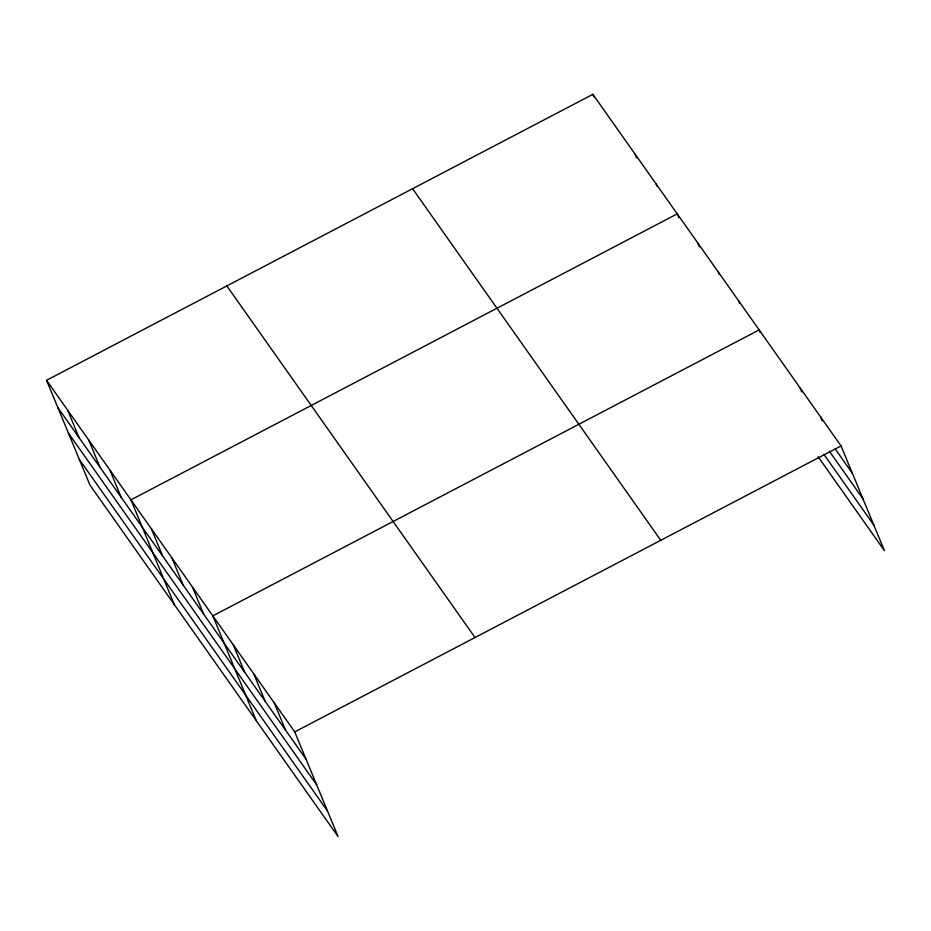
<?xml version="1.0" encoding="UTF-8"?>
<svg xmlns="http://www.w3.org/2000/svg" width="931" height="931" viewBox="0 0 931 931"><rect width="100%" height="100%" fill="white"/><g stroke="black" fill="none" stroke-linecap="round" stroke-linejoin="round"><path stroke-width="1.4" d="M46.55 380.29L294.731 731.894L338.128 836.666L89.946 485.063L46.55 380.29L592.872 94.334L841.054 445.937L884.45 550.71L818.116 456.725M294.731 731.894L841.054 445.937M835.154 448.858L852.354 473.227M829.37 451.221L862.944 498.795M823.9 454.363L873.86 525.142M412.584 188.702L660.766 540.306M226.838 285.922L475.019 637.537M57.85 407.58L306.031 759.184M68.44 433.148L316.621 784.752M79.356 459.495L327.537 811.099M820.583 416.925L822.189 420.824M800.101 387.924L801.719 391.823M760.231 332.507L759.149 329.911L212.838 615.868L256.234 720.641M738.679 300.899L739.749 303.494M718.197 271.887L719.279 274.494M697.726 242.886L699.344 246.785M678.862 217.773L677.256 213.874L130.934 499.842L174.33 604.603M656.157 183.989L657.228 186.584M635.058 154.104L636.676 158.002M592.872 94.334L593.943 96.929M274.261 702.893L285.561 730.172M253.779 673.881L265.091 701.171M233.309 644.88L244.609 672.159M192.356 586.856L203.656 614.146M171.886 557.855L183.186 585.134M151.404 528.843L162.704 556.133M109.835 469.957L121.135 497.235M88.736 440.06L100.048 467.35M67.649 410.175L78.949 437.465"/></g></svg>
